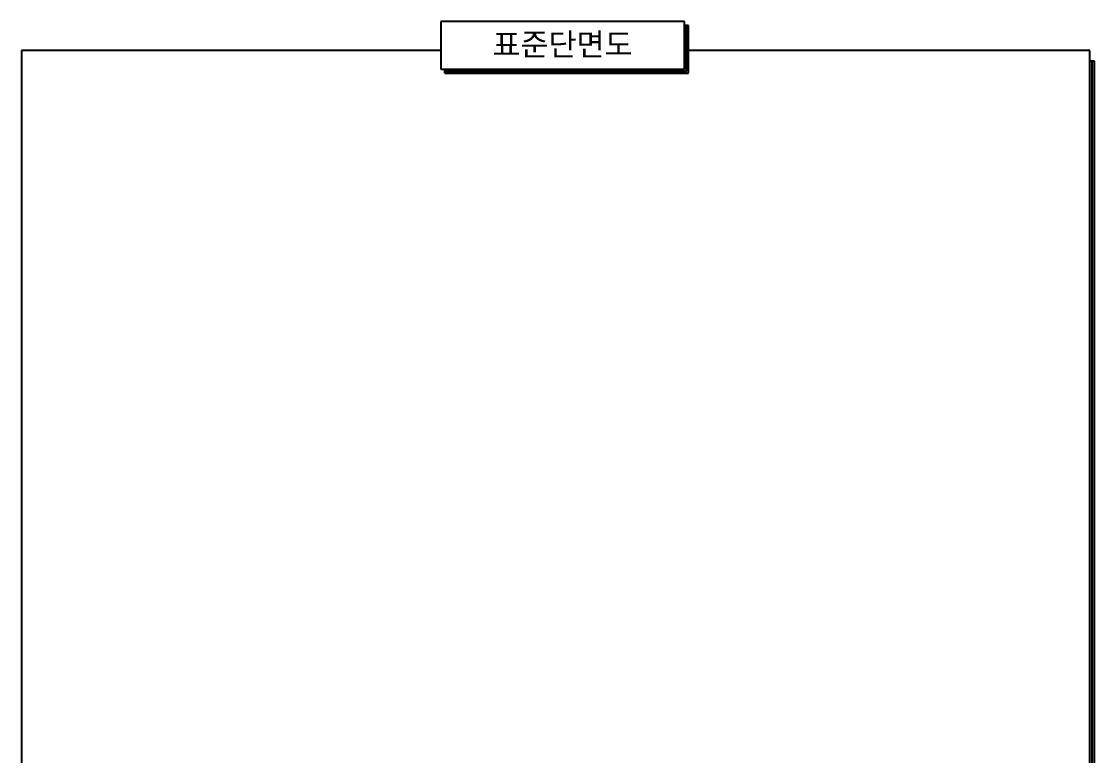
# Model space of a CAD drawing. Extents: x 23849 to 40667, y 5707 to 28720.
# Drawn here: x 23849 to 40667, y 17213 to 28720 of the extents above; entities that cross this region are included whole.
import ezdxf
from ezdxf.enums import TextEntityAlignment as Align

# ---------------------------------------------------------------- set-up
doc = ezdxf.new("R2010")
doc.units = 0
doc.header["$MEASUREMENT"] = 0
doc.layers.get('0').update_dxf_attribs({"linetype": 'CONTINUOUS'})
doc.layers.add('TABLE', color=7, linetype='CONTINUOUS')
doc.styles.add('견고딕', font='malgun.ttf')

msp = doc.modelspace()

# ---------------------------------------------------------------- linework, layer by layer
for p, q in [((34301.918268, 28657.042602), (34239.418268, 28657.042602)), ((40667.020474, 28097.442602), (40592.020474, 28097.442602)), ((30486.20248, 27907.042602), (30486.20248, 27969.542602))]:
    msp.add_line(p, q)
at = {"color": 2}
for points in [[(34301.918268, 28657.042602), (34239.418268, 28657.042602), (34301.918268, 27907.042602), (34239.418268, 27969.542602)], [(40667.020474, 5707.105181), (40592.020474, 5782.105181), (40667.020474, 28097.442602), (40592.020474, 28097.442602)], [(30486.20248, 27969.542602), (30486.20248, 27907.042602), (34239.418268, 27969.542602), (34301.918268, 27907.042602)]]:
    msp.add_solid(points, dxfattribs=at)
at = {"layer": 'TABLE'}
for p, q in [((34239.418268, 28719.542602), (30423.70248, 28719.542602)), ((30423.70248, 28719.542602), (30423.70248, 27969.542602)), ((34239.418268, 27969.542602), (34239.418268, 28719.542602)), ((23848.808913, 28266.192602), (23848.808913, 5782.105181)), ((30423.70248, 28266.192602), (23848.808913, 28266.192602)), ((40592.020474, 28266.192602), (34239.418268, 28266.192602)), ((40592.020474, 5782.105181), (40592.020474, 28266.192602)), ((30423.70248, 27969.542602), (34239.418268, 27969.542602))]:
    msp.add_line(p, q, dxfattribs=at)
at = {"layer": 'TABLE', "color": 2}
for p, q in [((34270.668268, 27938.292602), (34270.668268, 28657.042602)), ((34301.918268, 27907.042602), (34301.918268, 28657.042602)), ((40629.520474, 5744.605181), (40629.520474, 28097.442602)), ((40667.020474, 5707.105181), (40667.020474, 28097.442602)), ((30486.20248, 27938.292602), (34270.668268, 27938.292602)), ((30486.20248, 27907.042602), (34301.918268, 27907.042602))]:
    msp.add_line(p, q, dxfattribs=at)

# ---------------------------------------------------------------- texts
at = {"layer": 'TABLE', "style": '견고딕'}
msp.add_text('표준단면도', height=350, dxfattribs=at).set_placement((32329.00607, 28080.119885), align=Align.BOTTOM_CENTER)

doc.saveas('drawing.dxf')
